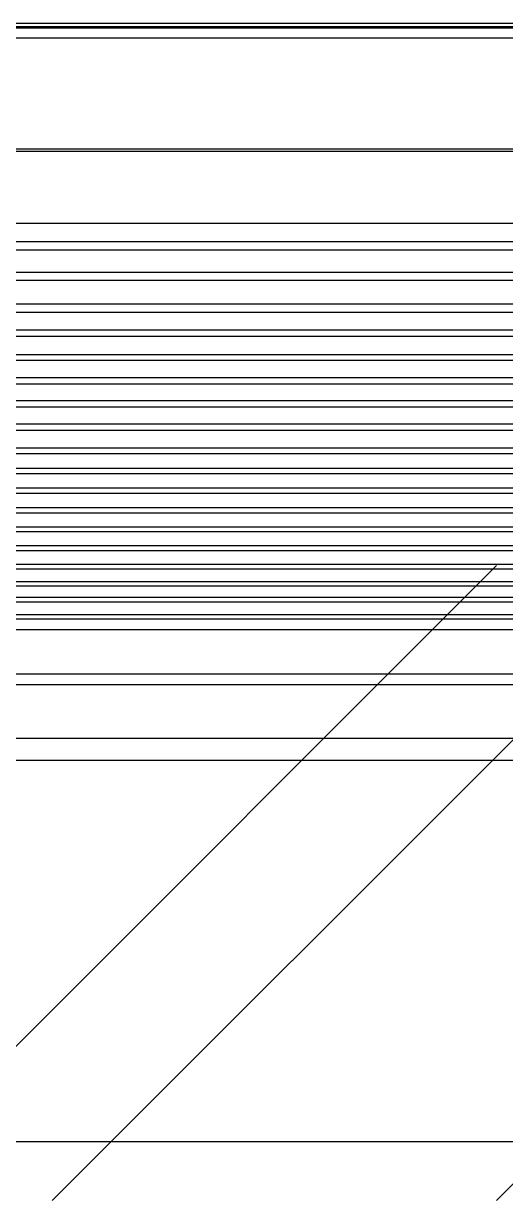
# Model space of a CAD drawing. Header units: inches. Extents: x -106706990 to 300603, y -86718466 to 1728185.
# Drawn here: x 28435.1 to 28624.9, y 33531.2 to 33994.6 of the extents above; entities that cross this region are included whole.
import ezdxf

# ---------------------------------------------------------------- set-up
doc = ezdxf.new("R2010")
doc.units = ezdxf.units.IN
doc.header["$MEASUREMENT"] = 0
for name, color, linetype in [('A-WALL', 1, 'Continuous'), ('A-WLH', 7, 'Continuous'), ('Edges', 7, 'Continuous')]:
    doc.layers.add(name, color=color, linetype=linetype)

# ---------------------------------------------------------------- blocks, each defined once
blk = doc.blocks.new('air con')
at = {"layer": 'Edges'}
for p, q in [((71.402, 41.898), (152.402, 41.898)), ((71.402, 41.095), (152.402, 41.095)), ((71.402, 39.122), (152.402, 39.122)), ((152.402, 38.724), (71.402, 38.724)), ((152.402, 37.092), (71.402, 37.092)), ((152.402, 36.701), (71.402, 36.701)), ((152.402, 36.542), (71.402, 36.542)), ((152.402, 36.078), (71.402, 36.078)), ((152.402, 35.914), (71.402, 35.914)), ((152.402, 35.493), (71.402, 35.493)), ((152.402, 35.34), (71.402, 35.34)), ((152.402, 34.877), (71.402, 34.877)), ((152.402, 34.709), (71.402, 34.709)), ((152.402, 34.207), (71.402, 34.207)), ((152.402, 34.022), (71.402, 34.022)), ((152.402, 33.51), (71.402, 33.51)), ((152.402, 33.335), (71.402, 33.335)), ((152.402, 32.826), (71.402, 32.826)), ((152.402, 32.625), (71.402, 32.625)), ((152.402, 32.098), (71.402, 32.098)), ((152.402, 31.911), (71.402, 31.911)), ((152.402, 31.378), (71.402, 31.378)), ((152.402, 31.189), (71.402, 31.189)), ((152.402, 30.654), (71.402, 30.654)), ((152.402, 30.439), (71.402, 30.439)), ((152.402, 29.791), (71.402, 29.791)), ((152.402, 29.562), (71.402, 29.562)), ((152.402, 28.935), (71.402, 28.935)), ((152.402, 28.714), (71.402, 28.714)), ((152.402, 28.092), (71.402, 28.092)), ((152.402, 27.871), (71.402, 27.871)), ((152.402, 27.226), (71.402, 27.226)), ((152.402, 27.024), (71.402, 27.024)), ((152.402, 26.349), (71.402, 26.349)), ((152.402, 26.117), (71.402, 26.117)), ((152.402, 25.469), (71.402, 25.469)), ((152.402, 25.162), (71.402, 25.162)), ((152.402, 24.304), (71.402, 24.304)), ((152.402, 24.002), (71.402, 24.002)), ((152.402, 23.184), (71.402, 23.184)), ((152.402, 22.883), (71.402, 22.883)), ((152.402, 22.213), (71.402, 22.213)), ((152.402, 19.568), (71.402, 19.568)), ((152.402, 19.493), (71.402, 19.493)), ((146.421, 15.42), (76.921, 15.42)), ((71.402, 14.898), (152.402, 14.898)), ((146.421, 15.051), (76.921, 15.051)), ((146.421, 15.012), (76.921, 15.012))]:
    blk.add_line(p, q, dxfattribs=at)

msp = doc.modelspace()

# ---------------------------------------------------------------- linework, layer by layer
at = {"layer": 'A-WALL', "color": 8, "linetype": 'Continuous', "ltscale": 900}
for p, q in [((29788.78, 33704.44), (27388.78, 33704.44)), ((27388.78, 33554.44), (29788.78, 33554.44))]:
    msp.add_line(p, q, dxfattribs=at)
at = {"layer": 'A-WLH', "color": 8}
for p, q in [((28371.38, 33531.19), (28621.38, 33781.19)), ((28446.38, 33531.19), (28696.38, 33781.19)), ((28621.38, 33531.19), (28871.38, 33781.19))]:
    msp.add_line(p, q, dxfattribs=at)

# ---------------------------------------------------------------- block references
at = {"xscale": 10.74849191040555, "yscale": 10.74849191040555, "zscale": 10.74849191040555, "rotation": 180}
msp.add_blockref('air con', (29976.87, 34154.77), dxfattribs=at)

doc.saveas('drawing.dxf')
